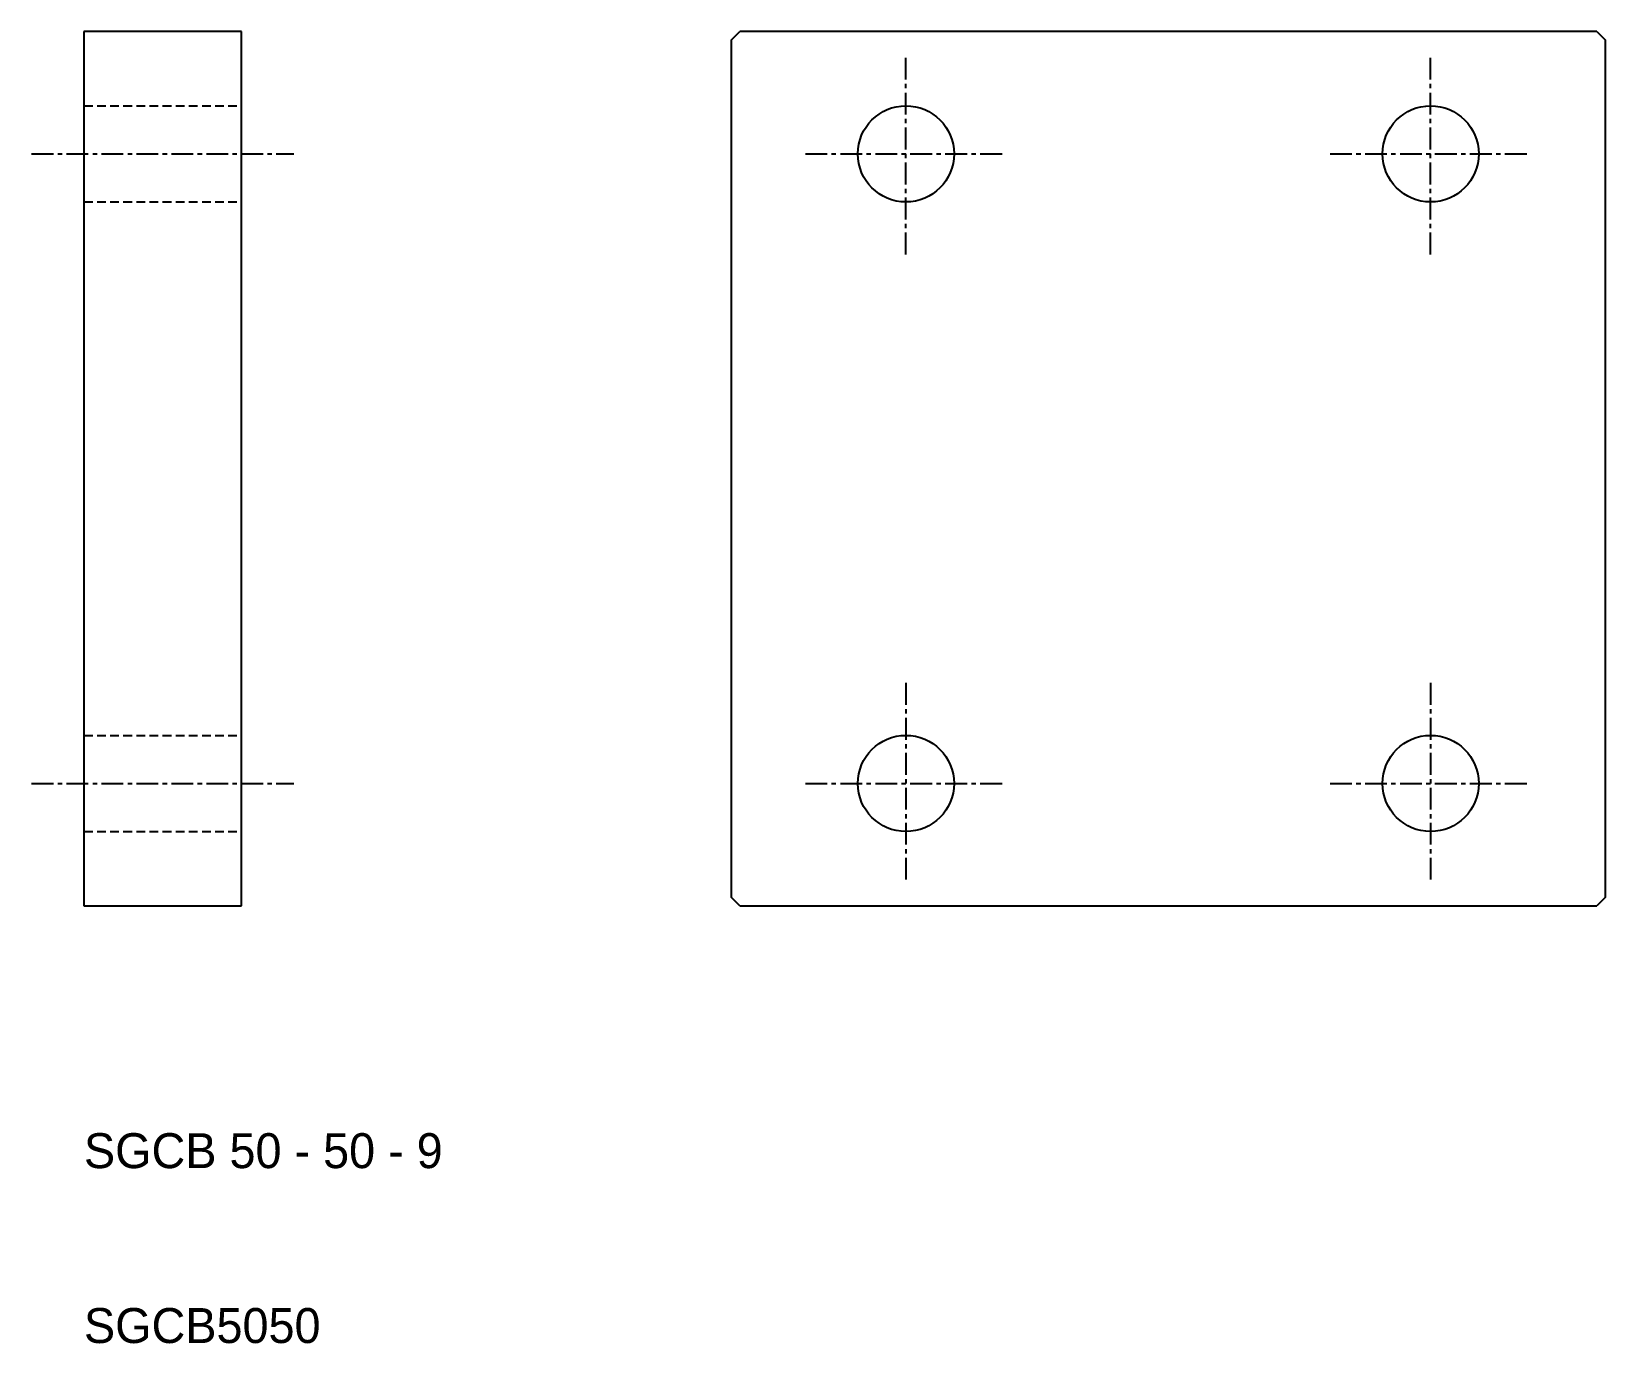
# Model space of a CAD drawing. Extents: x 7 to 97, y 10 to 85.
import ezdxf

# ---------------------------------------------------------------- set-up
doc = ezdxf.new("R2010")
doc.units = 0
doc.linetypes.add('CENTER', pattern=[2, 1.25, -0.25, 0.25, -0.25])
doc.linetypes.add('DASHED', pattern=[0.75, 0.5, -0.25])
doc.layers.get('0').update_dxf_attribs({"linetype": 'CONTINUOUS'})
doc.layers.add('CENTER', color=1, linetype='CENTER')

msp = doc.modelspace()

# ---------------------------------------------------------------- linework, layer by layer
at = {"color": 7, "linetype": 'CONTINUOUS'}
for p, q in [((10, 85), (10, 35)), ((19, 85), (10, 85)), ((19, 35), (19, 85)), ((47, 84.5), (47.5, 85)), ((96.5, 85), (47.5, 85)), ((96.5, 85), (97, 84.5)), ((47, 84.5), (47, 35.5)), ((97, 35.5), (97, 84.5)), ((47.5, 35), (47, 35.5)), ((97, 35.5), (96.5, 35)), ((10, 35), (19, 35)), ((47.5, 35), (96.5, 35))]:
    msp.add_line(p, q, dxfattribs=at)
at = {"color": 3, "linetype": 'DASHED'}
for p, q in [((10, 80.75), (19, 80.75)), ((10, 75.25), (19, 75.25)), ((10, 44.75), (19, 44.75)), ((10, 39.25), (19, 39.25))]:
    msp.add_line(p, q, dxfattribs=at)
at = {"color": 7, "linetype": 'CONTINUOUS'}
for centre in [(57, 78), (87, 78), (57, 42), (87, 42)]:
    msp.add_circle(centre, 2.75, dxfattribs=at)
at = {"layer": 'CENTER', "color": 1, "linetype": 'CENTER'}
for p, q in [((57, 72.25), (57, 83.75)), ((87, 72.25), (87, 83.75)), ((7, 78), (22, 78)), ((51.25, 78), (62.75, 78)), ((81.25, 78), (92.75, 78)), ((57, 47.75), (57, 36.25)), ((87, 47.75), (87, 36.25)), ((7, 42), (22, 42)), ((51.25, 42), (62.75, 42)), ((81.25, 42), (92.75, 42))]:
    msp.add_line(p, q, dxfattribs=at)

# ---------------------------------------------------------------- texts
at = {"color": 7, "linetype": 'CONTINUOUS'}
for s, p in [('SGCB 50 - 50 - 9', (10, 20)), ('SGCB5050', (10, 10))]:
    msp.add_text(s, height=2, dxfattribs=at).set_placement(p)

doc.saveas('drawing.dxf')
